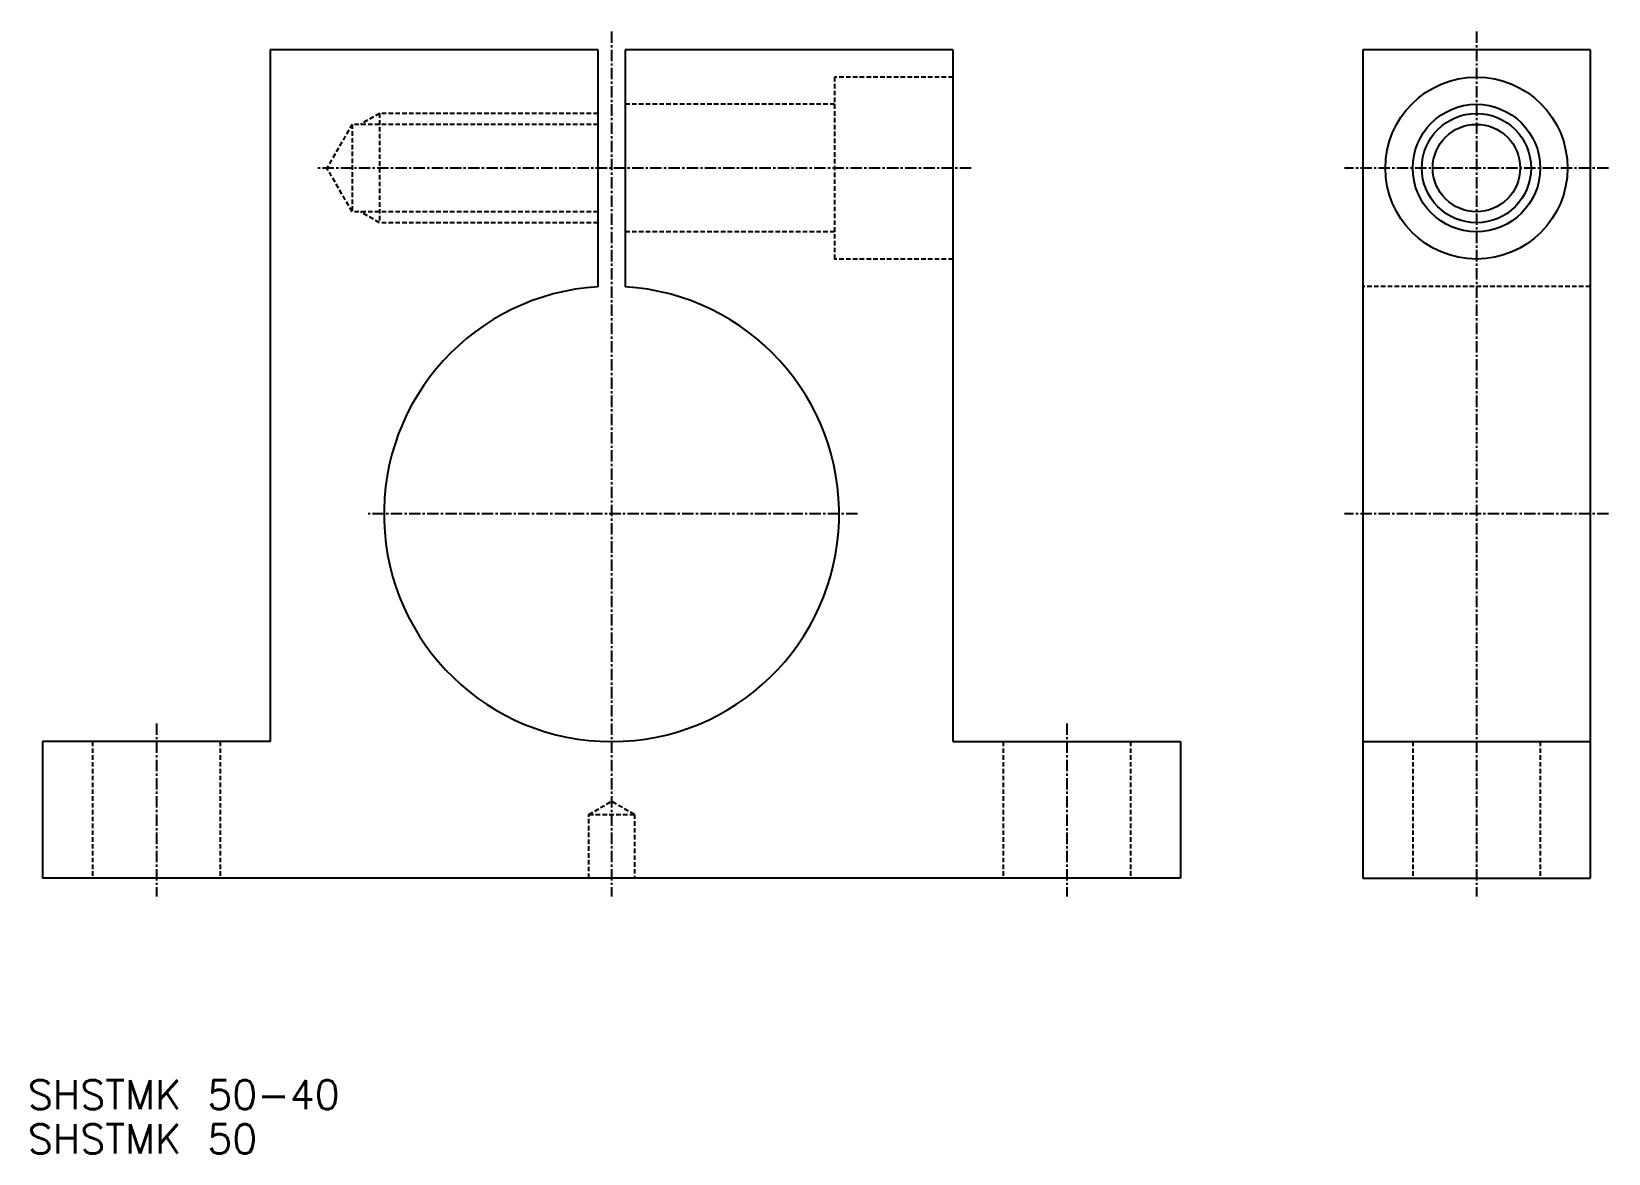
# Model space of a CAD drawing. Extents: x 2501 to 2674, y 11 to 134.
import ezdxf

# ---------------------------------------------------------------- set-up
doc = ezdxf.new("R2010")
doc.units = 0
doc.linetypes.add('CENTER', pattern=[2, 1.25, -0.25, 0.25, -0.25])
doc.linetypes.add('DASHED', pattern=[0.75, 0.5, -0.25])
doc.layers.get('0').update_dxf_attribs({"linetype": 'CONTINUOUS'})
doc.layers.add('CENTER', color=1, linetype='CENTER')
doc.styles.get("Standard").update_dxf_attribs({"font": 'txt.shx', "bigfont": 'bigfont.shx'})

msp = doc.modelspace()

# ---------------------------------------------------------------- linework, layer by layer
at = {"color": 7, "linetype": 'CONTINUOUS'}
for p, q in [((2527.14, 131.9), (2527.14, 55.9)), ((2563.14, 131.9), (2527.14, 131.9)), ((2563.14, 131.9), (2563.14, 105.85)), ((2602.14, 131.9), (2566.14, 131.9)), ((2566.14, 131.9), (2566.14, 105.85)), ((2602.14, 131.9), (2602.14, 55.9)), ((2647.14, 131.9), (2647.14, 40.9)), ((2672.14, 131.9), (2647.14, 131.9)), ((2672.14, 131.9), (2672.14, 40.9)), ((2527.14, 55.9), (2502.14, 55.9)), ((2502.14, 55.9), (2502.14, 40.9)), ((2602.14, 55.9), (2627.14, 55.9)), ((2627.14, 55.9), (2627.14, 40.9)), ((2647.14, 55.9), (2672.14, 55.9)), ((2502.14, 48.4), (2502.14, 48.4)), ((2627.14, 40.9), (2502.14, 40.9)), ((2647.14, 40.9), (2672.14, 40.9))]:
    msp.add_line(p, q, dxfattribs=at)
at = {"color": 3, "linetype": 'DASHED'}
for p, q in [((2589.14, 128.9), (2589.14, 108.9)), ((2602.14, 128.9), (2589.14, 128.9)), ((2539.14, 124.9), (2537.06, 123.7)), ((2563.14, 124.9), (2539.14, 124.9)), ((2539.14, 124.9), (2539.14, 112.9)), ((2589.14, 125.9), (2566.14, 125.9)), ((2536.14, 123.7), (2533.37, 118.9)), ((2563.14, 123.7), (2536.14, 123.7)), ((2536.14, 123.7), (2536.14, 114.1)), ((2536.14, 114.1), (2533.37, 118.9)), ((2563.14, 114.1), (2536.14, 114.1)), ((2539.14, 112.9), (2537.06, 114.1)), ((2563.14, 112.9), (2539.14, 112.9)), ((2589.14, 111.9), (2566.14, 111.9)), ((2602.14, 108.9), (2589.14, 108.9)), ((2672.14, 105.9), (2647.14, 105.9)), ((2507.64, 55.9), (2507.64, 40.9)), ((2521.64, 55.9), (2521.64, 40.9)), ((2607.64, 55.9), (2607.64, 40.9)), ((2621.64, 55.9), (2621.64, 40.9)), ((2652.64, 55.9), (2652.64, 40.9)), ((2666.64, 55.9), (2666.64, 40.9)), ((2562.14, 47.9), (2564.64, 49.34)), ((2567.14, 47.9), (2564.64, 49.34)), ((2562.14, 40.9), (2562.14, 47.9)), ((2562.14, 47.9), (2567.14, 47.9)), ((2567.14, 47.9), (2567.14, 40.9))]:
    msp.add_line(p, q, dxfattribs=at)
at = {"color": 7, "linetype": 'CONTINUOUS'}
for radius in [10, 7, 4.8]:
    msp.add_circle((2659.64, 118.9), radius, dxfattribs=at)
at = {"color": 3, "linetype": 'CONTINUOUS'}
msp.add_circle((2659.64, 118.9), 6, dxfattribs=at)
at = {"color": 7, "linetype": 'CONTINUOUS'}
msp.add_arc((2564.64, 80.9), 25, 93.4398, 86.5602, dxfattribs=at)
at = {"layer": 'CENTER', "color": 1, "linetype": 'CENTER'}
for p, q in [((2564.64, 133.9), (2564.64, 38.9)), ((2659.64, 133.9), (2659.64, 38.9)), ((2604.14, 118.9), (2532.14, 118.9)), ((2674.14, 118.9), (2645.14, 118.9)), ((2591.64, 80.9), (2537.64, 80.9)), ((2674.14, 80.9), (2645.14, 80.9)), ((2514.64, 57.9), (2514.64, 38.9)), ((2614.64, 57.9), (2614.64, 38.9))]:
    msp.add_line(p, q, dxfattribs=at)

# ---------------------------------------------------------------- texts
at = {"color": 7, "linetype": 'CONTINUOUS'}
for s, p in [('SHSTMK 50-40', (2500.52, 15.52)), ('SHSTMK 50', (2500.52, 10.66))]:
    msp.add_text(s, height=3.2, dxfattribs=at).set_placement(p)

doc.saveas('drawing.dxf')
